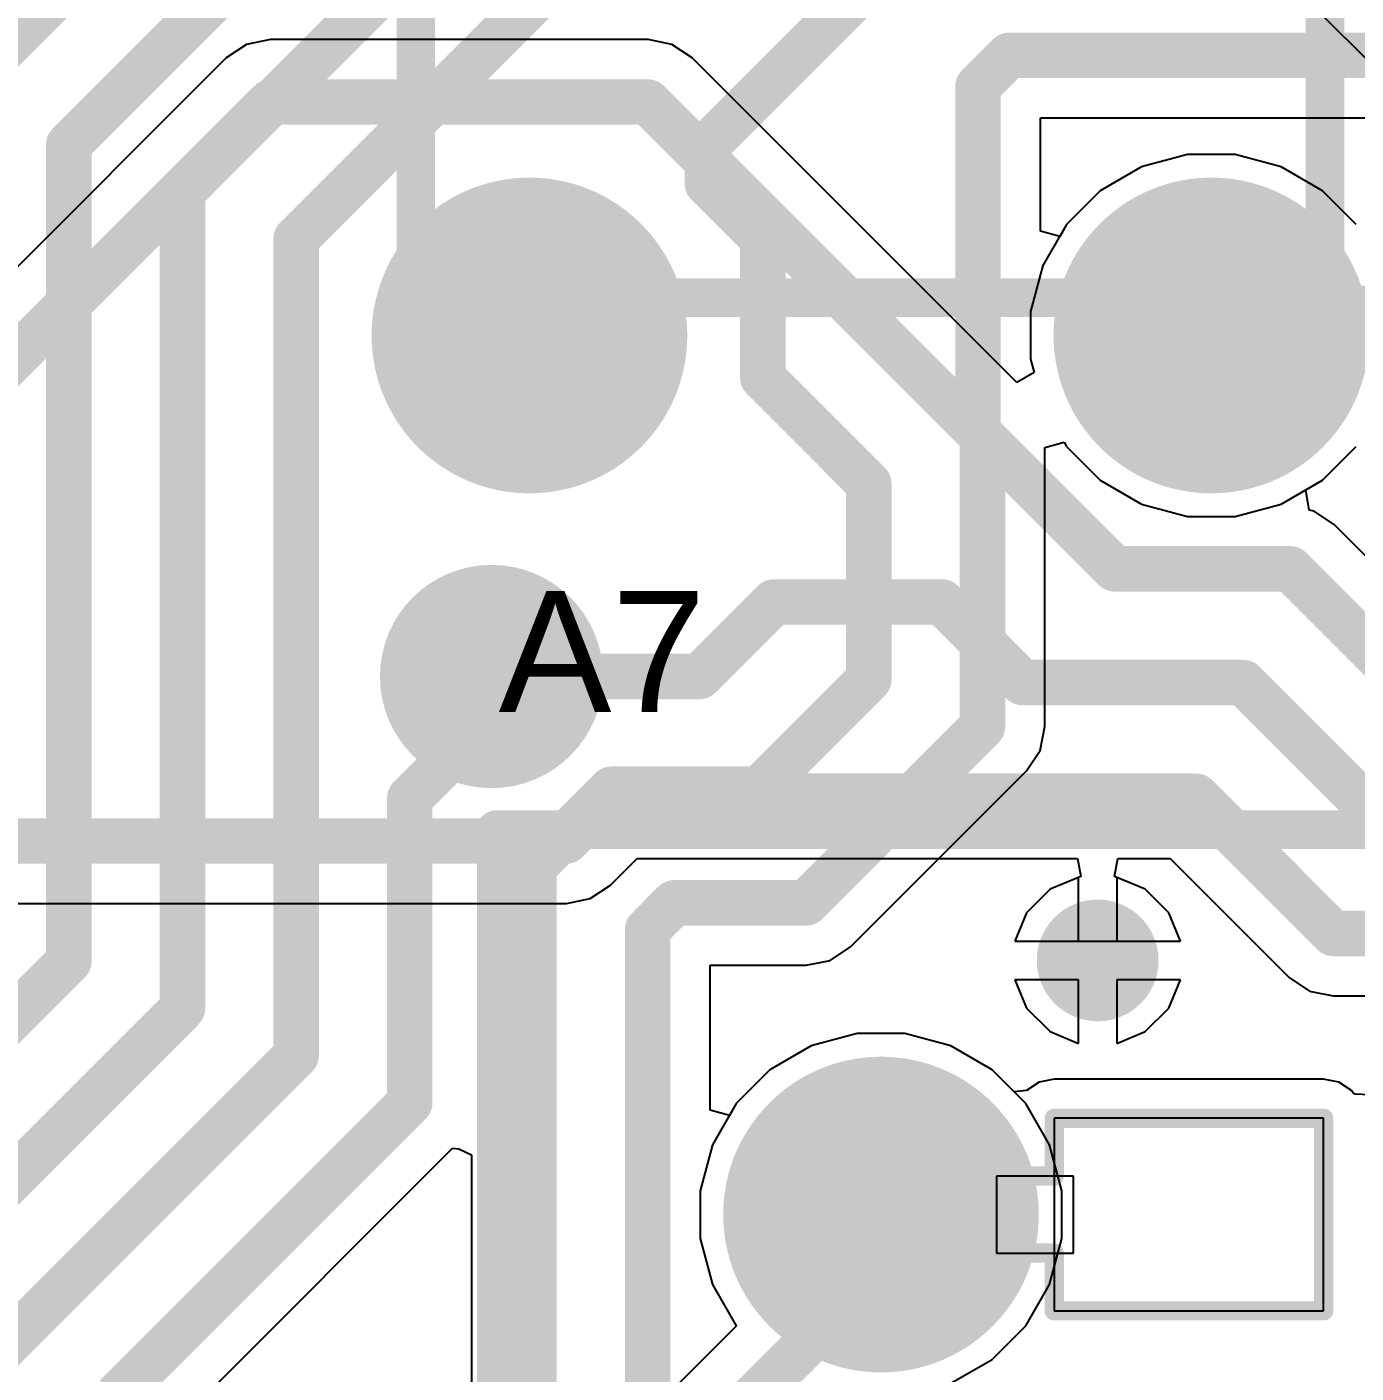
# Model space of a CAD drawing. Header units: inches. Extents: x -0.01 to 4.3, y -0.01 to 7.88.
# Drawn here: x 2.9305 to 3.2758, y 4.7403 to 5.09 of the extents above; entities that cross this region are included whole.
import ezdxf

# ---------------------------------------------------------------- set-up
doc = ezdxf.new("R2010")
doc.units = ezdxf.units.IN
doc.header["$MEASUREMENT"] = 0
for name, color, linetype in [('Bottom Designator', 56, 'Continuous'), ('Bottom Layer', 5, 'Continuous'), ('Bottom Solder', 6, 'Continuous'), ('Multi-Layer', 9, 'Continuous'), ('Pad Holes', 156, 'Continuous'), ('Top Layer', 1, 'Continuous'), ('Top Overlay', 2, 'Continuous'), ('Top Solder', 216, 'Continuous'), ('Via Holes', 16, 'Continuous')]:
    doc.layers.add(name, color=color, linetype=linetype)
doc.styles.add('Arial', font='', dxfattribs={"height": 0.2})
doc.styles.get('Arial').set_extended_font_data('Arial')

# ---------------------------------------------------------------- blocks, each defined once
blk = doc.blocks.new('B___P____4')
at = {"layer": 'Bottom Layer'}
h = blk.add_hatch(color=5, dxfattribs=at)
edge = h.paths.add_edge_path()
edge.add_arc((-0.3, 0.95), 0.037, 0, 360)
at = {"layer": 'Bottom Solder'}
h = blk.add_hatch(color=6, dxfattribs=at)
edge = h.paths.add_edge_path()
edge.add_arc((-0.3, 0.95), 0.041, 0, 360)
at = {"layer": 'Multi-Layer'}
h = blk.add_hatch(color=9, dxfattribs=at)
edge = h.paths.add_edge_path()
edge.add_arc((-0.3, 0.95), 0.037, 0, 360)
at = {"layer": 'Pad Holes'}
h = blk.add_hatch(color=7, dxfattribs=at)
edge = h.paths.add_edge_path()
edge.add_arc((-0.3, 0.95), 0.02, 0, 360)
at = {"layer": 'Top Layer'}
h = blk.add_hatch(color=1, dxfattribs=at)
edge = h.paths.add_edge_path()
edge.add_arc((-0.3, 0.95), 0.037, 0, 360)
at = {"layer": 'Top Solder'}
h = blk.add_hatch(color=216, dxfattribs=at)
edge = h.paths.add_edge_path()
edge.add_arc((-0.3, 0.95), 0.041, 0, 360)
at = {"layer": 'Bottom Designator'}
for points in [[(-0.255, 0.96, 0.005, 0.005, 0), (-0.255, 0.975, 0.005, 0.005, 0)], [(-0.255, 0.975, 0.005, 0.005, 0), (-0.185, 0.975, 0.005, 0.005, 0)], [(-0.185, 0.925, 0.005, 0.005, 0), (-0.185, 0.975, 0.005, 0.005, 0)], [(-0.265, 0.96, 0.005, 0.005, 0), (-0.255, 0.96, 0.005, 0.005, 0)], [(-0.265, 0.94, 0.005, 0.005, 0), (-0.255, 0.94, 0.005, 0.005, 0)], [(-0.255, 0.925, 0.005, 0.005, 0), (-0.255, 0.94, 0.005, 0.005, 0)], [(-0.255, 0.925, 0.005, 0.005, 0), (-0.185, 0.925, 0.005, 0.005, 0)]]:
    blk.add_lwpolyline(points, format="xyseb", dxfattribs=at)
for points in [[(-0.25625, 0.975, 0.0025, 0.0025, 1), (-0.25375, 0.975, 0.0025, 0.0025, 1)], [(-0.25625, 0.975, 0.0025, 0.0025, 1), (-0.25375, 0.975, 0.0025, 0.0025, 1)], [(-0.18625, 0.975, 0.0025, 0.0025, 1), (-0.18375, 0.975, 0.0025, 0.0025, 1)], [(-0.18625, 0.975, 0.0025, 0.0025, 1), (-0.18375, 0.975, 0.0025, 0.0025, 1)], [(-0.26625, 0.96, 0.0025, 0.0025, 1), (-0.26375, 0.96, 0.0025, 0.0025, 1)], [(-0.25625, 0.96, 0.0025, 0.0025, 1), (-0.25375, 0.96, 0.0025, 0.0025, 1)], [(-0.25625, 0.96, 0.0025, 0.0025, 1), (-0.25375, 0.96, 0.0025, 0.0025, 1)], [(-0.26625, 0.94, 0.0025, 0.0025, 1), (-0.26375, 0.94, 0.0025, 0.0025, 1)], [(-0.25625, 0.94, 0.0025, 0.0025, 1), (-0.25375, 0.94, 0.0025, 0.0025, 1)], [(-0.25625, 0.94, 0.0025, 0.0025, 1), (-0.25375, 0.94, 0.0025, 0.0025, 1)], [(-0.25625, 0.925, 0.0025, 0.0025, 1), (-0.25375, 0.925, 0.0025, 0.0025, 1)], [(-0.25625, 0.925, 0.0025, 0.0025, 1), (-0.25375, 0.925, 0.0025, 0.0025, 1)], [(-0.18625, 0.925, 0.0025, 0.0025, 1), (-0.18375, 0.925, 0.0025, 0.0025, 1)], [(-0.18625, 0.925, 0.0025, 0.0025, 1), (-0.18375, 0.925, 0.0025, 0.0025, 1)]]:
    blk.add_lwpolyline(points, format="xyseb", close=True, dxfattribs=at)
at = {"layer": 'Bottom Layer'}
for p, q in [((-0.255, 0.975), (-0.255, 0.925)), ((-0.185, 0.975), (-0.255, 0.975)), ((-0.185, 0.925), (-0.185, 0.975)), ((-0.27, 0.96), (-0.27, 0.94)), ((-0.25, 0.96), (-0.27, 0.96)), ((-0.25, 0.94), (-0.25, 0.96)), ((-0.27, 0.94), (-0.25, 0.94)), ((-0.255, 0.925), (-0.185, 0.925))]:
    blk.add_line(p, q, dxfattribs=at)
at = {"layer": 'Top Overlay'}
for points in [[(-0.4, 1.05, 0.01, 0.01, 0), (0.4, 1.05, 0.01, 0.01, 0)], [(-0.4, -1.05, 0.01, 0.01, 0), (-0.4, 1.05, 0.01, 0.01, 0)]]:
    blk.add_lwpolyline(points, format="xyseb", dxfattribs=at)
blk.add_lwpolyline([(-0.4025, 1.05, 0.005, 0.005, 1), (-0.3975, 1.05, 0.005, 0.005, 1)], format="xyseb", close=True, dxfattribs=at)
blk.add_lwpolyline([(-0.4025, 1.05, 0.005, 0.005, 1), (-0.3975, 1.05, 0.005, 0.005, 1)], format="xyseb", close=True, dxfattribs=at)
blk = doc.blocks.new('B______8')
at = {"layer": 'Bottom Layer'}
h = blk.add_hatch(color=5, dxfattribs=at)
edge = h.paths.add_edge_path()
edge.add_arc((-0.1279527, 0.0885827), 0.037, 0, 360)
h = blk.add_hatch(color=5, dxfattribs=at)
edge = h.paths.add_edge_path()
edge.add_arc((0.1279528, 0.0885827), 0.037, 0, 360)
h = blk.add_hatch(color=5, dxfattribs=at)
edge = h.paths.add_edge_path()
edge.add_arc((-0.1279527, -0.0885827), 0.037, 0, 360)
h = blk.add_hatch(color=5, dxfattribs=at)
edge = h.paths.add_edge_path()
edge.add_arc((0.1279528, -0.0885827), 0.037, 0, 360)
at = {"layer": 'Bottom Solder'}
h = blk.add_hatch(color=6, dxfattribs=at)
edge = h.paths.add_edge_path()
edge.add_arc((-0.1279527, 0.0885827), 0.041, 0, 360)
h = blk.add_hatch(color=6, dxfattribs=at)
edge = h.paths.add_edge_path()
edge.add_arc((0.1279528, 0.0885827), 0.041, 0, 360)
h = blk.add_hatch(color=6, dxfattribs=at)
edge = h.paths.add_edge_path()
edge.add_arc((-0.1279527, -0.0885827), 0.041, 0, 360)
h = blk.add_hatch(color=6, dxfattribs=at)
edge = h.paths.add_edge_path()
edge.add_arc((0.1279528, -0.0885827), 0.041, 0, 360)
at = {"layer": 'Multi-Layer'}
h = blk.add_hatch(color=9, dxfattribs=at)
edge = h.paths.add_edge_path()
edge.add_arc((-0.1279527, 0.0885827), 0.037, 0, 360)
h = blk.add_hatch(color=9, dxfattribs=at)
edge = h.paths.add_edge_path()
edge.add_arc((0.1279528, 0.0885827), 0.037, 0, 360)
h = blk.add_hatch(color=9, dxfattribs=at)
edge = h.paths.add_edge_path()
edge.add_arc((-0.1279527, -0.0885827), 0.037, 0, 360)
h = blk.add_hatch(color=9, dxfattribs=at)
edge = h.paths.add_edge_path()
edge.add_arc((0.1279528, -0.0885827), 0.037, 0, 360)
at = {"layer": 'Pad Holes'}
h = blk.add_hatch(color=7, dxfattribs=at)
edge = h.paths.add_edge_path()
edge.add_arc((-0.1279527, 0.0885827), 0.02, 0, 360)
h = blk.add_hatch(color=7, dxfattribs=at)
edge = h.paths.add_edge_path()
edge.add_arc((0.1279528, 0.0885827), 0.02, 0, 360)
h = blk.add_hatch(color=7, dxfattribs=at)
edge = h.paths.add_edge_path()
edge.add_arc((-0.1279527, -0.0885827), 0.02, 0, 360)
h = blk.add_hatch(color=7, dxfattribs=at)
edge = h.paths.add_edge_path()
edge.add_arc((0.1279528, -0.0885827), 0.02, 0, 360)
at = {"layer": 'Top Layer'}
h = blk.add_hatch(color=1, dxfattribs=at)
edge = h.paths.add_edge_path()
edge.add_arc((-0.1279527, 0.0885827), 0.037, 0, 360)
h = blk.add_hatch(color=1, dxfattribs=at)
edge = h.paths.add_edge_path()
edge.add_arc((0.1279528, 0.0885827), 0.037, 0, 360)
h = blk.add_hatch(color=1, dxfattribs=at)
edge = h.paths.add_edge_path()
edge.add_arc((-0.1279527, -0.0885827), 0.037, 0, 360)
h = blk.add_hatch(color=1, dxfattribs=at)
edge = h.paths.add_edge_path()
edge.add_arc((0.1279528, -0.0885827), 0.037, 0, 360)
at = {"layer": 'Top Solder'}
h = blk.add_hatch(color=216, dxfattribs=at)
edge = h.paths.add_edge_path()
edge.add_arc((-0.1279527, 0.0885827), 0.041, 0, 360)
h = blk.add_hatch(color=216, dxfattribs=at)
edge = h.paths.add_edge_path()
edge.add_arc((0.1279528, 0.0885827), 0.041, 0, 360)
h = blk.add_hatch(color=216, dxfattribs=at)
edge = h.paths.add_edge_path()
edge.add_arc((-0.1279527, -0.0885827), 0.041, 0, 360)
h = blk.add_hatch(color=216, dxfattribs=at)
edge = h.paths.add_edge_path()
edge.add_arc((0.1279528, -0.0885827), 0.041, 0, 360)
at = {"layer": 'Top Overlay'}
for points in [[(-0.1181102, -0.1181102, 0.01, 0.01, 0), (-0.1181102, 0.1181102, 0.01, 0.01, 0)], [(0.1181102, 0.1181102, 0.01, 0.01, 0), (-0.1181102, 0.1181102, 0.01, 0.01, 0)], [(0.1181102, -0.1181102, 0.01, 0.01, 0), (0.1181102, 0.1181102, 0.01, 0.01, 0)], [(0.1181102, -0.1181102, 0.01, 0.01, 0), (-0.1181102, -0.1181102, 0.01, 0.01, 0)]]:
    blk.add_lwpolyline(points, format="xyseb", dxfattribs=at)
for points in [[(-0.1206102, 0.1181102, 0.005, 0.005, 1), (-0.1156102, 0.1181102, 0.005, 0.005, 1)], [(-0.1206102, 0.1181102, 0.005, 0.005, 1), (-0.1156102, 0.1181102, 0.005, 0.005, 1)], [(0.1156102, 0.1181102, 0.005, 0.005, 1), (0.1206102, 0.1181102, 0.005, 0.005, 1)], [(0.1156102, 0.1181102, 0.005, 0.005, 1), (0.1206102, 0.1181102, 0.005, 0.005, 1)], [(-0.1206102, -0.1181102, 0.005, 0.005, 1), (-0.1156102, -0.1181102, 0.005, 0.005, 1)], [(-0.1206102, -0.1181102, 0.005, 0.005, 1), (-0.1156102, -0.1181102, 0.005, 0.005, 1)], [(0.1156102, -0.1181102, 0.005, 0.005, 1), (0.1206102, -0.1181102, 0.005, 0.005, 1)], [(0.1156102, -0.1181102, 0.005, 0.005, 1), (0.1206102, -0.1181102, 0.005, 0.005, 1)]]:
    blk.add_lwpolyline(points, format="xyseb", close=True, dxfattribs=at)

msp = doc.modelspace()

# ---------------------------------------------------------------- hatches: boundary and pattern name
at = {"layer": 'Bottom Layer'}
h = msp.add_hatch(color=5, dxfattribs=at)
edge = h.paths.add_edge_path()
edge.add_arc((3.0511811, 4.9212598), 0.025, 0, 360)
h = msp.add_hatch(color=5, dxfattribs=at)
edge = h.paths.add_edge_path()
edge.add_arc((3.2086451, 4.8475095), 0.011811, 0, 360)
at = {"layer": 'Bottom Solder'}
h = msp.add_hatch(color=6, dxfattribs=at)
edge = h.paths.add_edge_path()
edge.add_arc((3.0511811, 4.9212598), 0.029, 0, 360)
h = msp.add_hatch(color=6, dxfattribs=at)
edge = h.paths.add_edge_path()
edge.add_arc((3.2086451, 4.8475095), 0.015811, 0, 360)
at = {"layer": 'Top Layer'}
h = msp.add_hatch(color=1, dxfattribs=at)
edge = h.paths.add_edge_path()
edge.add_arc((3.0511811, 4.9212598), 0.025, 0, 360)
h = msp.add_hatch(color=1, dxfattribs=at)
edge = h.paths.add_edge_path()
edge.add_arc((3.2086451, 4.8475095), 0.011811, 0, 360)
at = {"layer": 'Top Solder'}
h = msp.add_hatch(color=216, dxfattribs=at)
edge = h.paths.add_edge_path()
edge.add_arc((3.0511811, 4.9212598), 0.029, 0, 360)
h = msp.add_hatch(color=216, dxfattribs=at)
edge = h.paths.add_edge_path()
edge.add_arc((3.2086451, 4.8475095), 0.015811, 0, 360)
at = {"layer": 'Via Holes'}
h = msp.add_hatch(color=7, dxfattribs=at)
edge = h.paths.add_edge_path()
edge.add_arc((3.0511811, 4.9212598), 0.014, 0, 360)
h = msp.add_hatch(color=7, dxfattribs=at)
edge = h.paths.add_edge_path()
edge.add_arc((3.2086451, 4.8475095), 0.0059055, 0, 360)

# ---------------------------------------------------------------- linework, layer by layer
at = {"layer": 'Bottom Layer'}
for p, q in [((3.1937841, 5.0369311), (3.1937841, 5.0663876)), ((3.1937841, 5.0663876), (3.7394967, 5.0663876)), ((3.2320013, 5.0568425), (3.2200477, 5.0536396)), ((3.2443767, 5.0568425), (3.2320013, 5.0568425)), ((3.2563303, 5.0536396), (3.2443767, 5.0568425)), ((3.2200477, 5.0536396), (3.2093303, 5.0474519)), ((3.2670477, 5.0474519), (3.2563303, 5.0536396)), ((3.2093303, 5.0474519), (3.2005796, 5.0387012)), ((3.2757984, 5.0387012), (3.2670477, 5.0474519)), ((3.2005796, 5.0387012), (3.1987841, 5.0355914)), ((3.1987841, 5.0355914), (3.1937841, 5.0369311)), ((3.194928, 4.9807726), (3.199928, 4.9821123)), ((3.194928, 4.9082516), (3.194928, 4.9807726)), ((3.199928, 4.9821123), (3.2005796, 4.9809838)), ((3.2005796, 4.9809838), (3.2093303, 4.9722331)), ((3.2670477, 4.9722331), (3.2757984, 4.9809838)), ((3.2093303, 4.9722331), (3.2200477, 4.9660454)), ((3.2563303, 4.9660454), (3.2670477, 4.9722331)), ((3.2200477, 4.9660454), (3.2320013, 4.9628425)), ((3.2443767, 4.9628425), (3.2563303, 4.9660454)), ((3.2320013, 4.9628425), (3.2443767, 4.9628425)), ((3.1936935, 4.9020456), (3.194928, 4.9082516)), ((3.1901781, 4.8967844), (3.1936935, 4.9020456)), ((3.144399, 4.8510053), (3.1901781, 4.8967844)), ((3.2036451, 4.8690465), (3.1962902, 4.866)), ((3.2036451, 4.8525095), (3.2036451, 4.8690465)), ((3.221, 4.866), (3.2136451, 4.8690465)), ((3.2136451, 4.8690465), (3.2136451, 4.8525095)), ((3.1962902, 4.866), (3.1901546, 4.8598644)), ((3.2271356, 4.8598644), (3.221, 4.866)), ((3.1901546, 4.8598644), (3.1871081, 4.8525095)), ((3.2301821, 4.8525095), (3.2271356, 4.8598644)), ((3.1391378, 4.8474899), (3.144399, 4.8510053)), ((3.1871081, 4.8525095), (3.2036451, 4.8525095)), ((3.2136451, 4.8525095), (3.2301821, 4.8525095)), ((3.1329318, 4.8462554), (3.1391378, 4.8474899)), ((3.1079573, 4.8085847), (3.1079573, 4.8462554)), ((3.1079573, 4.8462554), (3.1329318, 4.8462554)), ((3.2036451, 4.8425095), (3.1871081, 4.8425095)), ((3.1871081, 4.8425095), (3.1901546, 4.8351546)), ((3.2036451, 4.8259725), (3.2036451, 4.8425095)), ((3.2301821, 4.8425095), (3.2136451, 4.8425095)), ((3.2136451, 4.8425095), (3.2136451, 4.8259725)), ((3.2271356, 4.8351546), (3.2301821, 4.8425095)), ((3.1901546, 4.8351546), (3.1962902, 4.829019)), ((3.221, 4.829019), (3.2271356, 4.8351546)), ((3.1962902, 4.829019), (3.2036451, 4.8259725)), ((3.2136451, 4.8259725), (3.221, 4.829019)), ((3.1461745, 4.8284961), (3.1342209, 4.8252932)), ((3.1585499, 4.8284961), (3.1461745, 4.8284961)), ((3.1705035, 4.8252932), (3.1585499, 4.8284961)), ((3.1342209, 4.8252932), (3.1235035, 4.8191055)), ((3.1812209, 4.8191055), (3.1705035, 4.8252932)), ((3.1235035, 4.8191055), (3.1147528, 4.8103548)), ((3.1869373, 4.8133891), (3.1812209, 4.8191055)), ((3.1934604, 4.8159159), (3.1901527, 4.8137058)), ((3.1973622, 4.816692), (3.1934604, 4.8159159)), ((3.2673622, 4.816692), (3.1973622, 4.816692)), ((3.271264, 4.8159159), (3.2673622, 4.816692)), ((3.2745718, 4.8137057), (3.271264, 4.8159159)), ((3.1901527, 4.8137058), (3.1869373, 4.8133891)), ((3.2749298, 4.8131699), (3.2745718, 4.8137057)), ((3.2755697, 4.812799), (3.2749298, 4.8131699)), ((3.2810793, 4.8124721), (3.2755697, 4.812799)), ((3.1129573, 4.807245), (3.1079573, 4.8085847)), ((3.1147528, 4.8103548), (3.1129573, 4.807245)), ((2.9695651, 4.7272916), (3.0409956, 4.7987221)), ((3.0409956, 4.7987221), (3.0426825, 4.7985309)), ((3.0426825, 4.7985309), (3.0459956, 4.7970063)), ((3.0459956, 4.7970063), (3.0459956, 3.6716456))]:
    msp.add_line(p, q, dxfattribs=at)
for points in [[(2.9118191, 5.0716442, 0.011811, 0.011811, 0), (3.0453009, 5.205126, 0.011811, 0.011811, 0)], [(2.9586444, 5.0767114, 0.011811, 0.011811, 0), (3.0575315, 5.1755985, 0.011811, 0.011811, 0)], [(3.0359137, 5.0704645, 0.011811, 0.011811, 0), (3.0819927, 5.1165435, 0.011811, 0.011811, 0)], [(3.1072114, 5.059171, 0.011811, 0.011811, 0), (3.1642807, 5.1162403, 0.011811, 0.011811, 0)], [(2.9708741, 5.0471835, 0.011811, 0.011811, 0), (3.0236826, 5.099992, 0.011811, 0.011811, 0)], [(3.177567, 5.074542, 0.011811, 0.011811, 0), (3.1856297, 5.0826047, 0.011811, 0.011811, 0)], [(3.1856297, 5.0826047, 0.011811, 0.011811, 0), (3.746214, 5.0826047, 0.011811, 0.011811, 0)], [(2.9413466, 5.0594141, 0.011811, 0.011811, 0), (2.9586439, 5.0767114, 0.011811, 0.011811, 0)], [(2.9586439, 5.0767114, 0.011811, 0.011811, 0), (2.9586444, 5.0767114, 0.011811, 0.011811, 0)], [(3.177567, 4.9847321, 0.011811, 0.011811, 0), (3.177567, 5.074542, 0.011811, 0.011811, 0)], [(3.0004016, 5.0349529, 0.011811, 0.011811, 0), (3.0359132, 5.0704645, 0.011811, 0.011811, 0)], [(3.0359132, 5.0704645, 0.011811, 0.011811, 0), (3.0359137, 5.0704645, 0.011811, 0.011811, 0)], [(2.9413466, 4.8472818, 0.011811, 0.011811, 0), (2.9413466, 5.0594141, 0.011811, 0.011811, 0)], [(3.1072114, 5.0493866, 0.011811, 0.011811, 0), (3.1072114, 5.059171, 0.011811, 0.011811, 0)], [(2.9708741, 4.8350512, 0.011811, 0.011811, 0), (2.9708741, 5.0471835, 0.011811, 0.011811, 0)], [(3.1072114, 5.0493866, 0.011811, 0.011811, 0), (3.1216456, 5.0349524, 0.011811, 0.011811, 0)], [(3.0004016, 4.8228206, 0.011811, 0.011811, 0), (3.0004016, 5.0349529, 0.011811, 0.011811, 0)], [(3.1216456, 4.9988954, 0.011811, 0.011811, 0), (3.1216456, 5.0349524, 0.011811, 0.011811, 0)], [(3.238189, 5.0098425, 0.011811, 0.011811, 0), (3.2452226, 5.0168761, 0.011811, 0.011811, 0)], [(3.2452226, 5.0168761, 0.011811, 0.011811, 0), (3.3619611, 5.0168761, 0.011811, 0.011811, 0)], [(3.1216456, 4.9988954, 0.011811, 0.011811, 0), (3.1491834, 4.9713576, 0.011811, 0.011811, 0)], [(3.177567, 4.9847321, 0.011811, 0.011811, 0), (3.1787109, 4.9835882, 0.011811, 0.011811, 0)], [(3.1787109, 4.9082516, 0.011811, 0.011811, 0), (3.1787109, 4.9835882, 0.011811, 0.011811, 0)], [(3.1491834, 4.9204822, 0.011811, 0.011811, 0), (3.1491834, 4.9713576, 0.011811, 0.011811, 0)], [(3.0511811, 4.9109259, 0.011811, 0.011811, 0), (3.0511811, 4.9212598, 0.011811, 0.011811, 0)], [(3.1207012, 4.892, 0.011811, 0.011811, 0), (3.1491834, 4.9204822, 0.011811, 0.011811, 0)], [(3.0299291, 4.8896739, 0.011811, 0.011811, 0), (3.0511811, 4.9109259, 0.011811, 0.011811, 0)], [(3.1329318, 4.8624725, 0.011811, 0.011811, 0), (3.1787109, 4.9082516, 0.011811, 0.011811, 0)], [(3.0299291, 4.81059, 0.011811, 0.011811, 0), (3.0299291, 4.8896739, 0.011811, 0.011811, 0)], [(3.0622127, 4.8718812, 0.011811, 0.011811, 0), (3.0823315, 4.892, 0.011811, 0.011811, 0)], [(3.0823315, 4.892, 0.011811, 0.011811, 0), (3.1207012, 4.892, 0.011811, 0.011811, 0)], [(3.0622127, 3.6716456, 0.011811, 0.011811, 0), (3.0622127, 4.8718812, 0.011811, 0.011811, 0)], [(3.0917402, 4.8555537, 0.011811, 0.011811, 0), (3.098659, 4.8624725, 0.011811, 0.011811, 0)], [(3.098659, 4.8624725, 0.011811, 0.011811, 0), (3.1329318, 4.8624725, 0.011811, 0.011811, 0)], [(3.0917402, 4.7831916, 0.011811, 0.011811, 0), (3.0917402, 4.8555537, 0.011811, 0.011811, 0)], [(2.8650198, 4.770955, 0.011811, 0.011811, 0), (2.9413466, 4.8472818, 0.011811, 0.011811, 0)], [(2.8945473, 4.7587244, 0.011811, 0.011811, 0), (2.9708741, 4.8350512, 0.011811, 0.011811, 0)], [(2.9240748, 4.7464938, 0.011811, 0.011811, 0), (3.0004016, 4.8228206, 0.011811, 0.011811, 0)], [(2.9536023, 4.7342632, 0.011811, 0.011811, 0), (3.0299291, 4.81059, 0.011811, 0.011811, 0)], [(3.0917402, 3.7421181, 0.011811, 0.011811, 0), (3.0917402, 4.7831916, 0.011811, 0.011811, 0)]]:
    msp.add_lwpolyline(points, format="xyseb", dxfattribs=at)
for points in [[(3.182677, 5.0826047, 0.0059055, 0.0059055, 1), (3.1885824, 5.0826047, 0.0059055, 0.0059055, 1)], [(3.182677, 5.0826047, 0.0059055, 0.0059055, 1), (3.1885824, 5.0826047, 0.0059055, 0.0059055, 1)], [(2.9556912, 5.0767114, 0.0059055, 0.0059055, 1), (2.9615966, 5.0767114, 0.0059055, 0.0059055, 1)], [(2.9556912, 5.0767114, 0.0059055, 0.0059055, 1), (2.9615966, 5.0767114, 0.0059055, 0.0059055, 1)], [(2.9556917, 5.0767114, 0.0059055, 0.0059055, 1), (2.9615971, 5.0767114, 0.0059055, 0.0059055, 1)], [(2.9556917, 5.0767114, 0.0059055, 0.0059055, 1), (2.9615971, 5.0767114, 0.0059055, 0.0059055, 1)], [(3.1746143, 5.074542, 0.0059055, 0.0059055, 1), (3.1805197, 5.074542, 0.0059055, 0.0059055, 1)], [(3.1746143, 5.074542, 0.0059055, 0.0059055, 1), (3.1805197, 5.074542, 0.0059055, 0.0059055, 1)], [(3.0329605, 5.0704645, 0.0059055, 0.0059055, 1), (3.0388659, 5.0704645, 0.0059055, 0.0059055, 1)], [(3.0329605, 5.0704645, 0.0059055, 0.0059055, 1), (3.0388659, 5.0704645, 0.0059055, 0.0059055, 1)], [(3.032961, 5.0704645, 0.0059055, 0.0059055, 1), (3.0388664, 5.0704645, 0.0059055, 0.0059055, 1)], [(3.032961, 5.0704645, 0.0059055, 0.0059055, 1), (3.0388664, 5.0704645, 0.0059055, 0.0059055, 1)], [(2.9383939, 5.0594141, 0.0059055, 0.0059055, 1), (2.9442993, 5.0594141, 0.0059055, 0.0059055, 1)], [(2.9383939, 5.0594141, 0.0059055, 0.0059055, 1), (2.9442993, 5.0594141, 0.0059055, 0.0059055, 1)], [(3.1042587, 5.059171, 0.0059055, 0.0059055, 1), (3.1101641, 5.059171, 0.0059055, 0.0059055, 1)], [(3.1042587, 5.059171, 0.0059055, 0.0059055, 1), (3.1101641, 5.059171, 0.0059055, 0.0059055, 1)], [(2.9679214, 5.0471835, 0.0059055, 0.0059055, 1), (2.9738268, 5.0471835, 0.0059055, 0.0059055, 1)], [(2.9679214, 5.0471835, 0.0059055, 0.0059055, 1), (2.9738268, 5.0471835, 0.0059055, 0.0059055, 1)], [(3.1042587, 5.0493866, 0.0059055, 0.0059055, 1), (3.1101641, 5.0493866, 0.0059055, 0.0059055, 1)], [(3.1042587, 5.0493866, 0.0059055, 0.0059055, 1), (3.1101641, 5.0493866, 0.0059055, 0.0059055, 1)], [(2.9974489, 5.0349529, 0.0059055, 0.0059055, 1), (3.0033543, 5.0349529, 0.0059055, 0.0059055, 1)], [(2.9974489, 5.0349529, 0.0059055, 0.0059055, 1), (3.0033543, 5.0349529, 0.0059055, 0.0059055, 1)], [(3.1186929, 5.0349524, 0.0059055, 0.0059055, 1), (3.1245983, 5.0349524, 0.0059055, 0.0059055, 1)], [(3.1186929, 5.0349524, 0.0059055, 0.0059055, 1), (3.1245983, 5.0349524, 0.0059055, 0.0059055, 1)], [(3.2422699, 5.0168761, 0.0059055, 0.0059055, 1), (3.2481753, 5.0168761, 0.0059055, 0.0059055, 1)], [(3.2422699, 5.0168761, 0.0059055, 0.0059055, 1), (3.2481753, 5.0168761, 0.0059055, 0.0059055, 1)], [(3.2352363, 5.0098425, 0.0059055, 0.0059055, 1), (3.2411417, 5.0098425, 0.0059055, 0.0059055, 1)], [(3.1186929, 4.9988954, 0.0059055, 0.0059055, 1), (3.1245983, 4.9988954, 0.0059055, 0.0059055, 1)], [(3.1186929, 4.9988954, 0.0059055, 0.0059055, 1), (3.1245983, 4.9988954, 0.0059055, 0.0059055, 1)], [(3.1746143, 4.9847321, 0.0059055, 0.0059055, 1), (3.1805197, 4.9847321, 0.0059055, 0.0059055, 1)], [(3.1746143, 4.9847321, 0.0059055, 0.0059055, 1), (3.1805197, 4.9847321, 0.0059055, 0.0059055, 1)], [(3.1757582, 4.9835882, 0.0059055, 0.0059055, 1), (3.1816636, 4.9835882, 0.0059055, 0.0059055, 1)], [(3.1757582, 4.9835882, 0.0059055, 0.0059055, 1), (3.1816636, 4.9835882, 0.0059055, 0.0059055, 1)], [(3.1462307, 4.9713576, 0.0059055, 0.0059055, 1), (3.1521361, 4.9713576, 0.0059055, 0.0059055, 1)], [(3.1462307, 4.9713576, 0.0059055, 0.0059055, 1), (3.1521361, 4.9713576, 0.0059055, 0.0059055, 1)], [(3.0482284, 4.9212598, 0.0059055, 0.0059055, 1), (3.0541338, 4.9212598, 0.0059055, 0.0059055, 1)], [(3.1462307, 4.9204822, 0.0059055, 0.0059055, 1), (3.1521361, 4.9204822, 0.0059055, 0.0059055, 1)], [(3.1462307, 4.9204822, 0.0059055, 0.0059055, 1), (3.1521361, 4.9204822, 0.0059055, 0.0059055, 1)], [(3.0482284, 4.9109259, 0.0059055, 0.0059055, 1), (3.0541338, 4.9109259, 0.0059055, 0.0059055, 1)], [(3.0482284, 4.9109259, 0.0059055, 0.0059055, 1), (3.0541338, 4.9109259, 0.0059055, 0.0059055, 1)], [(3.1757582, 4.9082516, 0.0059055, 0.0059055, 1), (3.1816636, 4.9082516, 0.0059055, 0.0059055, 1)], [(3.1757582, 4.9082516, 0.0059055, 0.0059055, 1), (3.1816636, 4.9082516, 0.0059055, 0.0059055, 1)], [(3.0269764, 4.8896739, 0.0059055, 0.0059055, 1), (3.0328818, 4.8896739, 0.0059055, 0.0059055, 1)], [(3.0269764, 4.8896739, 0.0059055, 0.0059055, 1), (3.0328818, 4.8896739, 0.0059055, 0.0059055, 1)], [(3.0793788, 4.892, 0.0059055, 0.0059055, 1), (3.0852842, 4.892, 0.0059055, 0.0059055, 1)], [(3.0793788, 4.892, 0.0059055, 0.0059055, 1), (3.0852842, 4.892, 0.0059055, 0.0059055, 1)], [(3.1177485, 4.892, 0.0059055, 0.0059055, 1), (3.1236539, 4.892, 0.0059055, 0.0059055, 1)], [(3.1177485, 4.892, 0.0059055, 0.0059055, 1), (3.1236539, 4.892, 0.0059055, 0.0059055, 1)], [(3.05926, 4.8718812, 0.0059055, 0.0059055, 1), (3.0651654, 4.8718812, 0.0059055, 0.0059055, 1)], [(3.05926, 4.8718812, 0.0059055, 0.0059055, 1), (3.0651654, 4.8718812, 0.0059055, 0.0059055, 1)], [(3.0957063, 4.8624725, 0.0059055, 0.0059055, 1), (3.1016117, 4.8624725, 0.0059055, 0.0059055, 1)], [(3.0957063, 4.8624725, 0.0059055, 0.0059055, 1), (3.1016117, 4.8624725, 0.0059055, 0.0059055, 1)], [(3.1299791, 4.8624725, 0.0059055, 0.0059055, 1), (3.1358845, 4.8624725, 0.0059055, 0.0059055, 1)], [(3.1299791, 4.8624725, 0.0059055, 0.0059055, 1), (3.1358845, 4.8624725, 0.0059055, 0.0059055, 1)], [(3.0887875, 4.8555537, 0.0059055, 0.0059055, 1), (3.0946929, 4.8555537, 0.0059055, 0.0059055, 1)], [(3.0887875, 4.8555537, 0.0059055, 0.0059055, 1), (3.0946929, 4.8555537, 0.0059055, 0.0059055, 1)], [(2.9383939, 4.8472818, 0.0059055, 0.0059055, 1), (2.9442993, 4.8472818, 0.0059055, 0.0059055, 1)], [(2.9383939, 4.8472818, 0.0059055, 0.0059055, 1), (2.9442993, 4.8472818, 0.0059055, 0.0059055, 1)], [(2.9679214, 4.8350512, 0.0059055, 0.0059055, 1), (2.9738268, 4.8350512, 0.0059055, 0.0059055, 1)], [(2.9679214, 4.8350512, 0.0059055, 0.0059055, 1), (2.9738268, 4.8350512, 0.0059055, 0.0059055, 1)], [(2.9974489, 4.8228206, 0.0059055, 0.0059055, 1), (3.0033543, 4.8228206, 0.0059055, 0.0059055, 1)], [(2.9974489, 4.8228206, 0.0059055, 0.0059055, 1), (3.0033543, 4.8228206, 0.0059055, 0.0059055, 1)], [(3.0269764, 4.81059, 0.0059055, 0.0059055, 1), (3.0328818, 4.81059, 0.0059055, 0.0059055, 1)], [(3.0269764, 4.81059, 0.0059055, 0.0059055, 1), (3.0328818, 4.81059, 0.0059055, 0.0059055, 1)], [(3.0887875, 4.7831916, 0.0059055, 0.0059055, 1), (3.0946929, 4.7831916, 0.0059055, 0.0059055, 1)], [(3.0887875, 4.7831916, 0.0059055, 0.0059055, 1), (3.0946929, 4.7831916, 0.0059055, 0.0059055, 1)]]:
    msp.add_lwpolyline(points, format="xyseb", close=True, dxfattribs=at)
at = {"layer": 'Top Layer'}
for p, q in [((3.1105174, 5.2495482), (3.4754946, 4.884571)), ((2.9875004, 5.0854471), (2.9822392, 5.0819317)), ((2.9937064, 5.0866816), (2.9875004, 5.0854471)), ((3.0918346, 5.0866816), (2.9937064, 5.0866816)), ((3.0980406, 5.0854471), (3.0918346, 5.0866816)), ((3.1033018, 5.0819317), (3.0980406, 5.0854471)), ((2.9822392, 5.0819317), (2.6687792, 4.7684717)), ((3.1876355, 4.997598), (3.1033018, 5.0819317)), ((3.2320013, 5.0568425), (3.2200477, 5.0536396)), ((3.2443767, 5.0568425), (3.2320013, 5.0568425)), ((3.2563303, 5.0536396), (3.2443767, 5.0568425)), ((3.2200477, 5.0536396), (3.2093303, 5.0474519)), ((3.2670477, 5.0474519), (3.2563303, 5.0536396)), ((3.2093303, 5.0474519), (3.2005796, 5.0387012)), ((3.2757984, 5.0387012), (3.2670477, 5.0474519)), ((3.2005796, 5.0387012), (3.1943919, 5.0279838)), ((3.1943919, 5.0279838), (3.191189, 5.0160302)), ((3.191189, 5.0160302), (3.191189, 5.0036548)), ((3.191189, 5.0036548), (3.1921184, 5.0001862)), ((3.1921184, 5.0001862), (3.1876355, 4.997598)), ((3.2670477, 4.9722331), (3.2757984, 4.9809838)), ((3.2627165, 4.9697325), (3.2670477, 4.9722331)), ((3.2635868, 4.9644614), (3.2627165, 4.9697325)), ((3.2648851, 4.9642031), (3.2635868, 4.9644614)), ((3.2701463, 4.9606877), (3.2648851, 4.9642031)), ((3.2821937, 4.9486403), (3.2701463, 4.9606877)), ((3.0821012, 4.8670761), (3.0889735, 4.8739484)), ((3.0889735, 4.8739484), (3.2034082, 4.8739484)), ((3.2034082, 4.8739484), (3.2043065, 4.8693205)), ((3.2129837, 4.8693205), (3.213882, 4.8739484)), ((3.213882, 4.8739484), (3.2275006, 4.8739484)), ((3.2275006, 4.8739484), (3.2583995, 4.8430495)), ((3.2043065, 4.8693205), (3.1962902, 4.866)), ((3.221, 4.866), (3.2129837, 4.8693205)), ((3.07684, 4.8635607), (3.0821012, 4.8670761)), ((3.1962902, 4.866), (3.1901546, 4.8598644)), ((3.2271356, 4.8598644), (3.221, 4.866)), ((2.8502606, 4.8623262), (3.070634, 4.8623262)), ((3.070634, 4.8623262), (3.07684, 4.8635607)), ((3.1901546, 4.8598644), (3.1871081, 4.8525095)), ((3.2301821, 4.8525095), (3.2271356, 4.8598644)), ((3.1871081, 4.8525095), (3.2301821, 4.8525095)), ((3.2583995, 4.8430495), (3.2636607, 4.8395341)), ((3.2036451, 4.8425095), (3.1871081, 4.8425095)), ((3.1871081, 4.8425095), (3.1901546, 4.8351546)), ((3.2036451, 4.8259725), (3.2036451, 4.8425095)), ((3.2301821, 4.8425095), (3.2136451, 4.8425095)), ((3.2136451, 4.8425095), (3.2136451, 4.8259725)), ((3.2271356, 4.8351546), (3.2301821, 4.8425095)), ((3.2636607, 4.8395341), (3.2698667, 4.8382996)), ((3.2698667, 4.8382996), (3.381766, 4.8382996)), ((3.1901546, 4.8351546), (3.1962902, 4.829019)), ((3.221, 4.829019), (3.2271356, 4.8351546)), ((3.1962902, 4.829019), (3.2036451, 4.8259725)), ((3.2136451, 4.8259725), (3.221, 4.829019)), ((3.1461745, 4.8284961), (3.1342209, 4.8252932)), ((3.1585499, 4.8284961), (3.1461745, 4.8284961)), ((3.1705035, 4.8252932), (3.1585499, 4.8284961)), ((3.1342209, 4.8252932), (3.1235035, 4.8191055)), ((3.1812209, 4.8191055), (3.1705035, 4.8252932)), ((3.1235035, 4.8191055), (3.1147528, 4.8103548)), ((3.1899716, 4.8103548), (3.1812209, 4.8191055)), ((3.1147528, 4.8103548), (3.1085651, 4.7996374)), ((3.1961593, 4.7996374), (3.1899716, 4.8103548)), ((3.1085651, 4.7996374), (3.1053622, 4.7876838)), ((3.1993622, 4.7876838), (3.1961593, 4.7996374)), ((3.1053622, 4.7876838), (3.1053622, 4.7753084)), ((3.1993622, 4.7753084), (3.1993622, 4.7876838)), ((3.1053622, 4.7753084), (3.1085651, 4.7633548)), ((3.1961593, 4.7633548), (3.1993622, 4.7753084)), ((3.1085651, 4.7633548), (3.1147528, 4.7526374)), ((3.1899716, 4.7526374), (3.1961593, 4.7633548)), ((3.1147947, 4.7525955), (3.0725328, 4.7103335)), ((3.1147528, 4.7526374), (3.1147947, 4.7525955)), ((3.1812209, 4.7438867), (3.1899716, 4.7526374)), ((3.1705035, 4.737699), (3.1812209, 4.7438867))]:
    msp.add_line(p, q, dxfattribs=at)
for points in [[(2.6770896, 4.7538477, 0.011811, 0.011811, 0), (2.9937064, 5.0704645, 0.011811, 0.011811, 0)], [(2.9937064, 5.0704645, 0.011811, 0.011811, 0), (3.0918346, 5.0704645, 0.011811, 0.011811, 0)], [(3.0918346, 5.0704645, 0.011811, 0.011811, 0), (3.2130786, 4.9492205, 0.011811, 0.011811, 0)], [(3.2130786, 4.9492205, 0.011811, 0.011811, 0), (3.2586791, 4.9492205, 0.011811, 0.011811, 0)], [(3.2586791, 4.9492205, 0.011811, 0.011811, 0), (3.2943279, 4.9135717, 0.011811, 0.011811, 0)], [(3.1051802, 4.9212598, 0.011811, 0.011811, 0), (3.1245424, 4.940622, 0.011811, 0.011811, 0)], [(3.1245424, 4.940622, 0.011811, 0.011811, 0), (3.1682074, 4.940622, 0.011811, 0.011811, 0)], [(3.1682074, 4.940622, 0.011811, 0.011811, 0), (3.1891364, 4.919693, 0.011811, 0.011811, 0)], [(3.0511811, 4.9212598, 0.011811, 0.011811, 0), (3.1051802, 4.9212598, 0.011811, 0.011811, 0)], [(3.1891364, 4.919693, 0.011811, 0.011811, 0), (3.2464485, 4.919693, 0.011811, 0.011811, 0)], [(3.2464485, 4.919693, 0.011811, 0.011811, 0), (3.2820973, 4.8840442, 0.011811, 0.011811, 0)], [(3.070634, 4.8785433, 0.011811, 0.011811, 0), (3.0822562, 4.8901655, 0.011811, 0.011811, 0)], [(3.0822562, 4.8901655, 0.011811, 0.011811, 0), (3.2342179, 4.8901655, 0.011811, 0.011811, 0)], [(3.2342179, 4.8901655, 0.011811, 0.011811, 0), (3.2698667, 4.8545167, 0.011811, 0.011811, 0)], [(2.8435433, 4.8785433, 0.011811, 0.011811, 0), (3.070634, 4.8785433, 0.011811, 0.011811, 0)], [(3.2698667, 4.8545167, 0.011811, 0.011811, 0), (3.3884833, 4.8545167, 0.011811, 0.011811, 0)], [(3.1523622, 4.7672285, 0.011811, 0.011811, 0), (3.1523622, 4.7814961, 0.011811, 0.011811, 0)], [(3.084, 4.6988663, 0.011811, 0.011811, 0), (3.1523622, 4.7672285, 0.011811, 0.011811, 0)]]:
    msp.add_lwpolyline(points, format="xyseb", dxfattribs=at)
for points in [[(2.9907537, 5.0704645, 0.0059055, 0.0059055, 1), (2.9966591, 5.0704645, 0.0059055, 0.0059055, 1)], [(2.9907537, 5.0704645, 0.0059055, 0.0059055, 1), (2.9966591, 5.0704645, 0.0059055, 0.0059055, 1)], [(3.0888819, 5.0704645, 0.0059055, 0.0059055, 1), (3.0947873, 5.0704645, 0.0059055, 0.0059055, 1)], [(3.0888819, 5.0704645, 0.0059055, 0.0059055, 1), (3.0947873, 5.0704645, 0.0059055, 0.0059055, 1)], [(3.2101259, 4.9492205, 0.0059055, 0.0059055, 1), (3.2160313, 4.9492205, 0.0059055, 0.0059055, 1)], [(3.2101259, 4.9492205, 0.0059055, 0.0059055, 1), (3.2160313, 4.9492205, 0.0059055, 0.0059055, 1)], [(3.2557264, 4.9492205, 0.0059055, 0.0059055, 1), (3.2616318, 4.9492205, 0.0059055, 0.0059055, 1)], [(3.2557264, 4.9492205, 0.0059055, 0.0059055, 1), (3.2616318, 4.9492205, 0.0059055, 0.0059055, 1)], [(3.1215897, 4.940622, 0.0059055, 0.0059055, 1), (3.1274951, 4.940622, 0.0059055, 0.0059055, 1)], [(3.1215897, 4.940622, 0.0059055, 0.0059055, 1), (3.1274951, 4.940622, 0.0059055, 0.0059055, 1)], [(3.1652547, 4.940622, 0.0059055, 0.0059055, 1), (3.1711601, 4.940622, 0.0059055, 0.0059055, 1)], [(3.1652547, 4.940622, 0.0059055, 0.0059055, 1), (3.1711601, 4.940622, 0.0059055, 0.0059055, 1)], [(3.0482284, 4.9212598, 0.0059055, 0.0059055, 1), (3.0541338, 4.9212598, 0.0059055, 0.0059055, 1)], [(3.1022275, 4.9212598, 0.0059055, 0.0059055, 1), (3.1081329, 4.9212598, 0.0059055, 0.0059055, 1)], [(3.1022275, 4.9212598, 0.0059055, 0.0059055, 1), (3.1081329, 4.9212598, 0.0059055, 0.0059055, 1)], [(3.1861837, 4.919693, 0.0059055, 0.0059055, 1), (3.1920891, 4.919693, 0.0059055, 0.0059055, 1)], [(3.1861837, 4.919693, 0.0059055, 0.0059055, 1), (3.1920891, 4.919693, 0.0059055, 0.0059055, 1)], [(3.2434958, 4.919693, 0.0059055, 0.0059055, 1), (3.2494012, 4.919693, 0.0059055, 0.0059055, 1)], [(3.2434958, 4.919693, 0.0059055, 0.0059055, 1), (3.2494012, 4.919693, 0.0059055, 0.0059055, 1)], [(3.0793035, 4.8901655, 0.0059055, 0.0059055, 1), (3.0852089, 4.8901655, 0.0059055, 0.0059055, 1)], [(3.0793035, 4.8901655, 0.0059055, 0.0059055, 1), (3.0852089, 4.8901655, 0.0059055, 0.0059055, 1)], [(3.2312652, 4.8901655, 0.0059055, 0.0059055, 1), (3.2371706, 4.8901655, 0.0059055, 0.0059055, 1)], [(3.2312652, 4.8901655, 0.0059055, 0.0059055, 1), (3.2371706, 4.8901655, 0.0059055, 0.0059055, 1)], [(3.0676813, 4.8785433, 0.0059055, 0.0059055, 1), (3.0735867, 4.8785433, 0.0059055, 0.0059055, 1)], [(3.0676813, 4.8785433, 0.0059055, 0.0059055, 1), (3.0735867, 4.8785433, 0.0059055, 0.0059055, 1)], [(3.266914, 4.8545167, 0.0059055, 0.0059055, 1), (3.2728194, 4.8545167, 0.0059055, 0.0059055, 1)], [(3.266914, 4.8545167, 0.0059055, 0.0059055, 1), (3.2728194, 4.8545167, 0.0059055, 0.0059055, 1)], [(3.1494095, 4.7814961, 0.0059055, 0.0059055, 1), (3.1553149, 4.7814961, 0.0059055, 0.0059055, 1)], [(3.1494095, 4.7672285, 0.0059055, 0.0059055, 1), (3.1553149, 4.7672285, 0.0059055, 0.0059055, 1)], [(3.1494095, 4.7672285, 0.0059055, 0.0059055, 1), (3.1553149, 4.7672285, 0.0059055, 0.0059055, 1)]]:
    msp.add_lwpolyline(points, format="xyseb", close=True, dxfattribs=at)

# ---------------------------------------------------------------- block references
at = {"rotation": 270}
msp.add_blockref('B______8', (3.1496063, 5.1377953), dxfattribs=at)
msp.add_blockref('B___P____4', (3.4523622, 3.8314961))

# ---------------------------------------------------------------- texts
at = {"layer": 'Top Overlay', "style": 'Arial'}
msp.add_text('A7', height=0.0314961, dxfattribs=at).set_placement((3.053, 4.912))

doc.saveas('drawing.dxf')
